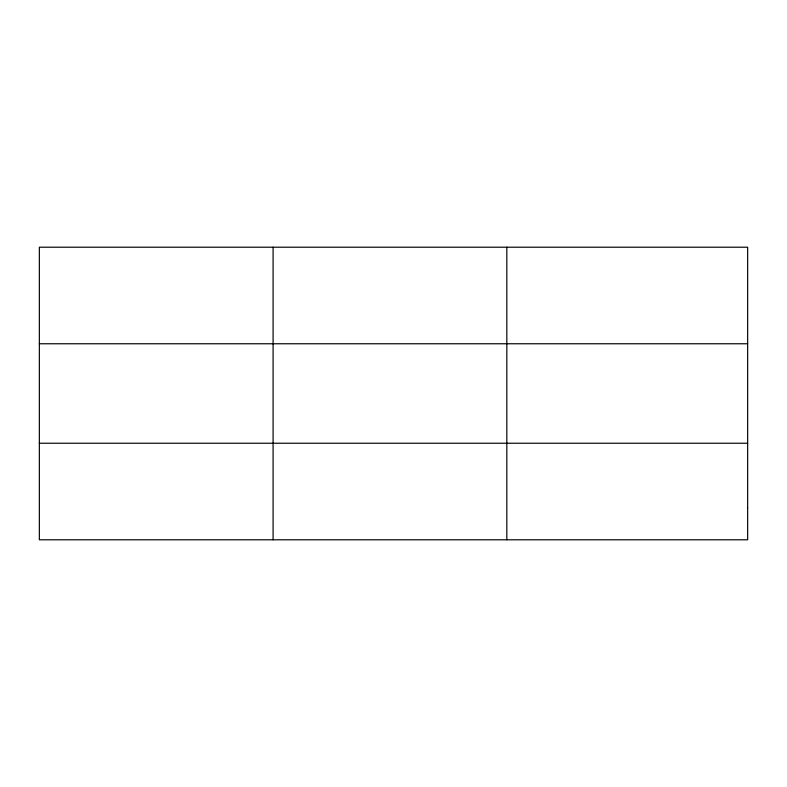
<?xml version="1.0" encoding="UTF-8"?>
<svg xmlns="http://www.w3.org/2000/svg" width="787" height="787" viewBox="0 0 787 787"><rect width="100%" height="100%" fill="white"/><g stroke="black" fill="none" stroke-linecap="round" stroke-linejoin="round"><path stroke-width="1.18" d="M39.35 343.762L747.65 343.762M39.35 443.238L747.65 443.238M506.828 247.207L506.828 539.793M273.089 247.207L273.089 539.793M747.65 507.605L747.65 539.793L39.35 539.793L39.35 247.207L747.65 247.207L747.65 507.605"/></g></svg>
